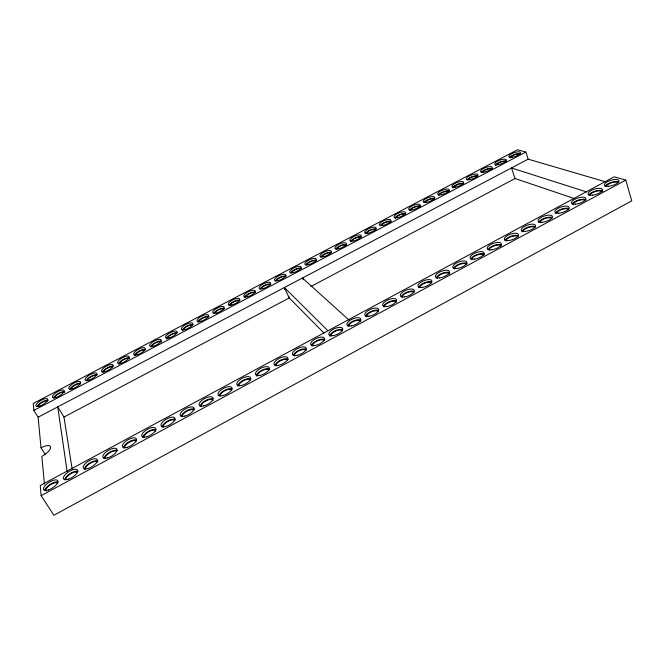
<?xml version="1.0" encoding="UTF-8"?>
<svg xmlns="http://www.w3.org/2000/svg" width="665" height="665" viewBox="0 0 665 665"><rect width="100%" height="100%" fill="white"/><g stroke="black" fill="none" stroke-linecap="round" stroke-linejoin="round"><path stroke-width="1" d="M41.122 495.649L625.79 180.099L631.75 200.863L53.898 515.259L41.122 495.649L40.257 485.541L614.119 176.823L625.79 180.099M72.128 468.966L63.973 417.055L289.258 297.937L323.971 333.074M310.871 286.507L515.059 178.536L574.651 198.66M45.203 454.394L41.006 447.794L38.121 417.204L528.168 159.176L605.599 181.836M38.121 417.204L33.84 410.38L525.824 152.061L528.168 159.176M525.824 152.061L517.553 149.741L33.25 403.447L33.84 410.38M586.497 191.911L511.485 167.962L515.059 178.536M349.349 320.355L302.45 278.028L303.24 279.766M327.837 330.671L284.396 287.538L289.258 297.937M63.973 417.055L57.73 406.88L67.14 471.568M44.43 484.087L41.82 456.389A10.623 3.924 -31.9 0 0 50.64 447.179A10.623 3.924 -31.9 0 0 41.006 447.794M509.681 157.43A6.218 1.987 -19.7 0 1 514.66 154.455A6.218 1.987 -19.7 0 1 520.313 153.673M510.246 157.979A5.27 1.687 -19.7 0 1 514.926 154.679A5.27 1.687 -19.7 0 1 520.205 154.588M495.334 165.336A6.209 2.003 -20 0 1 500.23 161.952A6.209 2.003 -20 0 1 506.447 161.13M496.181 165.228A5.262 1.696 -20 0 1 500.903 162.027A5.262 1.696 -20 0 1 506.065 161.878M481.269 172.576A6.201 2.02 -20.3 0 1 486.356 169.259A6.201 2.02 -20.3 0 1 492.308 168.544M482.075 172.509A5.262 1.712 -20.3 0 1 486.63 169.484A5.262 1.712 -20.3 0 1 491.751 169.109M467.179 179.841A6.201 2.037 -20.5 0 1 472 176.757A6.201 2.037 -20.5 0 1 477.703 175.868M467.936 179.816A5.254 1.729 -20.5 0 1 472.64 176.848A5.254 1.729 -20.5 0 1 477.528 176.574M452.657 187.863A6.193 2.053 -20.8 0 1 457.57 184.296A6.193 2.053 -20.8 0 1 463.813 183.498M453.513 187.871A5.254 1.737 -20.8 0 1 457.528 184.646A5.254 1.737 -20.8 0 1 463.123 183.981M438.36 195.219A6.193 2.07 -21.1 0 1 443.281 191.786A6.193 2.07 -21.1 0 1 449.291 190.955M439.174 195.136A5.254 1.754 -21.1 0 1 444.104 191.819A5.254 1.754 -21.1 0 1 448.991 191.836M424.162 202.401A6.193 2.086 -21.4 0 1 429.324 199.168A6.193 2.086 -21.4 0 1 434.868 198.519M424.802 202.551A5.254 1.771 -21.4 0 1 429.548 199.425A5.254 1.771 -21.4 0 1 434.428 199.192M409.441 210.389A6.193 2.103 -21.8 0 1 414.885 206.74A6.193 2.103 -21.8 0 1 420.671 206.325M410.197 210.464A5.254 1.779 -21.8 0 1 414.918 207.064A5.254 1.779 -21.8 0 1 419.972 206.923M394.977 217.837A6.201 2.12 -22.1 0 1 400.164 214.429A6.201 2.12 -22.1 0 1 405.8 213.773M395.6 218.394A5.254 1.796 -22.1 0 1 399.865 214.886A5.254 1.796 -22.1 0 1 405.318 214.471M380.222 225.709A6.201 2.128 -22.4 0 1 385.575 222.077A6.201 2.128 -22.4 0 1 391.311 221.553M380.954 225.809A5.262 1.804 -22.4 0 1 385.791 222.343A5.262 1.804 -22.4 0 1 390.712 222.285M365.351 233.814A6.209 2.145 -22.8 0 1 370.097 230.098A6.209 2.145 -22.8 0 1 376.265 229.101M366.191 233.689A5.262 1.82 -22.8 0 1 370.596 230.24A5.262 1.82 -22.8 0 1 375.841 229.791M350.505 241.761A6.218 2.161 -23.1 0 1 355.152 237.912A6.218 2.161 -23.1 0 1 361.477 236.856M351.386 241.736A5.27 1.829 -23.1 0 1 355.152 238.269A5.27 1.829 -23.1 0 1 360.829 237.38M335.833 249.001A6.226 2.17 -23.5 0 1 341.162 245.343A6.226 2.17 -23.5 0 1 346.773 244.753M336.523 249.117A5.278 1.845 -23.5 0 1 341.187 245.684A5.278 1.845 -23.5 0 1 346.149 245.385M320.779 257.039A6.243 2.186 -23.9 0 1 325.659 253.398A6.243 2.186 -23.9 0 1 331.486 252.417M321.561 256.964A5.287 1.854 -23.9 0 1 325.941 253.639A5.287 1.854 -23.9 0 1 330.995 253.032M305.742 264.928A6.251 2.195 -24.2 0 1 310.896 261.162A6.251 2.195 -24.2 0 1 316.648 260.381M306.474 265.019A5.303 1.862 -24.2 0 1 310.962 261.495A5.303 1.862 -24.2 0 1 316.066 261.021M290.538 273.057A6.268 2.211 -24.6 0 1 295.642 269.142A6.268 2.211 -24.6 0 1 301.553 268.311M291.345 272.958A5.312 1.87 -24.6 0 1 295.9 269.392A5.312 1.87 -24.6 0 1 300.954 268.951M285.534 289.134A5.312 1.92 -25 0 1 284.836 289.433M275.343 281.029A6.284 2.219 -25 0 1 280.314 277.155A6.284 2.219 -25 0 1 286.208 276.183M288.951 296.432A4.746 1.754 -25 0 1 288.327 296.698M276.141 280.929A5.328 1.879 -25 0 1 280.597 277.405A5.328 1.879 -25 0 1 285.667 276.823M285.46 288.951A4.763 1.721 -25 0 1 284.828 289.217M260.073 289.042A6.309 2.228 -25.4 0 1 265.119 285.127A6.309 2.228 -25.4 0 1 270.954 284.179M260.863 288.951A5.345 1.887 -25.4 0 1 265.202 285.46A5.345 1.887 -25.4 0 1 270.289 284.736M244.57 297.504A6.326 2.236 -25.8 0 1 249.425 293.332A6.326 2.236 -25.8 0 1 255.626 292.226M245.46 297.621A5.37 1.895 -25.8 0 1 249.392 293.722A5.37 1.895 -25.8 0 1 255.052 292.891M229.126 305.609A6.351 2.253 -26.2 0 1 233.864 301.486A6.351 2.253 -26.2 0 1 240.04 300.231M229.965 305.592A5.387 1.904 -26.2 0 1 234.013 301.785A5.387 1.904 -26.2 0 1 239.525 300.888M213.665 313.556A6.384 2.261 -26.5 0 1 218.419 309.582A6.384 2.261 -26.5 0 1 224.363 308.277M214.438 313.597A5.411 1.912 -26.5 0 1 218.561 309.898A5.411 1.912 -26.5 0 1 223.906 308.926M197.937 322.143A6.409 2.269 -26.9 0 1 202.892 317.729A6.409 2.269 -26.9 0 1 209.151 316.615M198.843 322.234A5.436 1.92 -26.9 0 1 202.675 318.219A5.436 1.92 -26.9 0 1 208.436 317.197M182.285 330.181A6.442 2.269 -27.3 0 1 187.081 326.016A6.442 2.269 -27.3 0 1 193.158 324.653M183.091 330.197A5.461 1.928 -27.3 0 1 187.048 326.415A5.461 1.928 -27.3 0 1 192.526 325.243M166.416 338.859A6.475 2.278 -27.7 0 1 170.78 334.562A6.475 2.278 -27.7 0 1 177.222 332.841M167.322 338.776A5.486 1.928 -27.7 0 1 171.005 334.836A5.486 1.928 -27.7 0 1 176.79 333.498M150.639 346.789A6.509 2.286 -28.1 0 1 155.211 342.724A6.509 2.286 -28.1 0 1 161.196 341.079M151.421 346.814A5.519 1.937 -28.1 0 1 156.084 342.666A5.519 1.937 -28.1 0 1 161.254 342.118M134.621 355.368A6.55 2.286 -28.5 0 1 139.143 351.153A6.55 2.286 -28.5 0 1 145.311 349.416M135.461 355.492A5.553 1.937 -28.5 0 1 139.334 351.444A5.553 1.937 -28.5 0 1 145.053 350.156M118.503 364.187A6.592 2.294 -28.9 0 1 122.792 359.748A6.592 2.294 -28.9 0 1 129.343 357.795M119.434 364.063A5.586 1.945 -28.9 0 1 123.549 359.715A5.586 1.945 -28.9 0 1 129.251 358.759M102.543 372.026A6.633 2.294 -29.2 0 1 107.373 367.812A6.633 2.294 -29.2 0 1 113.283 366.216M103.283 372.076A5.619 1.945 -29.2 0 1 107.331 368.227A5.619 1.945 -29.2 0 1 112.693 366.831M86.234 380.754A6.675 2.303 -29.6 0 1 91.263 376.257A6.675 2.303 -29.6 0 1 97.339 374.752M87.032 380.754A5.661 1.953 -29.6 0 1 91.379 376.59A5.661 1.953 -29.6 0 1 96.807 375.467M69.933 389.308A6.725 2.303 -30 0 1 74.638 384.985A6.725 2.303 -30 0 1 80.689 383.148M70.714 389.316A5.702 1.953 -30 0 1 75.162 385.093A5.702 1.953 -30 0 1 80.556 383.996M53.541 397.903A6.775 2.303 -30.3 0 1 58.769 393.298A6.775 2.303 -30.3 0 1 64.788 391.835M54.314 397.928A5.744 1.953 -30.3 0 1 58.861 393.647A5.744 1.953 -30.3 0 1 64.214 392.574M37.065 406.556A6.825 2.303 -30.7 0 1 42.178 402.001A6.825 2.303 -30.7 0 1 48.188 400.363M37.822 406.581A5.785 1.953 -30.7 0 1 42.103 402.441A5.785 1.953 -30.7 0 1 47.539 401.02M605.108 186.549A7.556 2.743 -17.1 0 1 610.994 182.501A7.556 2.743 -17.1 0 1 618.783 181.944M606.172 186.483A6.401 2.328 -17.1 0 1 611.409 182.8A6.401 2.328 -17.1 0 1 618.151 182.626M588.774 195.169A7.531 2.776 -17.4 0 1 595.674 190.988A7.531 2.776 -17.4 0 1 602.889 191.237M589.78 195.153A6.384 2.352 -17.4 0 1 595.699 191.42A6.384 2.352 -17.4 0 1 601.908 191.778M572.266 204.064A7.514 2.801 -17.7 0 1 578.708 200.007A7.514 2.801 -17.7 0 1 586.023 199.857M573.205 204.421A6.376 2.377 -17.7 0 1 578.583 200.489A6.376 2.377 -17.7 0 1 585.267 200.564M555.566 213.249A7.498 2.835 -18.1 0 1 561.401 209.167A7.498 2.835 -18.1 0 1 568.957 208.569M556.588 213.207A6.359 2.402 -18.1 0 1 562.673 209.217A6.359 2.402 -18.1 0 1 568.733 209.866M538.783 222.484A7.49 2.868 -18.4 0 1 544.751 218.137A7.49 2.868 -18.4 0 1 552.449 217.721M539.839 222.409A6.351 2.427 -18.4 0 1 545.142 218.461A6.351 2.427 -18.4 0 1 551.75 218.436M521.925 231.777A7.473 2.901 -18.8 0 1 527.761 227.247A7.473 2.901 -18.8 0 1 535.616 226.798M523.031 231.836A6.334 2.452 -18.8 0 1 528.168 227.563A6.334 2.452 -18.8 0 1 534.993 227.679M505.034 240.672A7.465 2.926 -19.2 0 1 510.911 236.316A7.465 2.926 -19.2 0 1 518.476 235.792M506.14 241.146A6.334 2.485 -19.2 0 1 511.302 236.649A6.334 2.485 -19.2 0 1 518.093 236.998M488.093 249.599A7.456 2.959 -19.7 0 1 494.469 245.277A7.456 2.959 -19.7 0 1 501.643 245.119M489.074 250.339A6.326 2.51 -19.7 0 1 494.552 245.718A6.326 2.51 -19.7 0 1 501.044 246.391M470.878 259.076A7.456 2.984 -20.1 0 1 477.162 254.545A7.456 2.984 -20.1 0 1 484.494 254.371M471.984 259.757A6.317 2.527 -20.1 0 1 476.847 255.136A6.317 2.527 -20.1 0 1 483.804 255.294M453.646 268.361A7.456 3.017 -20.6 0 1 460.005 263.789A7.456 3.017 -20.6 0 1 467.246 263.673M454.71 269.076A6.317 2.552 -20.6 0 1 459.673 264.387A6.317 2.552 -20.6 0 1 466.531 264.612M436.182 278.203A7.456 3.042 -21.1 0 1 442.25 273.265A7.456 3.042 -21.1 0 1 449.897 273.032M437.271 278.269A6.317 2.577 -21.1 0 1 443.031 273.473A6.317 2.577 -21.1 0 1 449.183 274.371M418.717 287.613A7.456 3.067 -21.6 0 1 424.145 282.916A7.456 3.067 -21.6 0 1 431.834 282.01M419.79 287.687A6.326 2.602 -21.6 0 1 424.594 283.224A6.326 2.602 -21.6 0 1 431.41 282.924M401.211 296.831A7.465 3.092 -22.1 0 1 407.412 292.026A7.465 3.092 -22.1 0 1 414.702 291.76M402.317 297.529A6.326 2.618 -22.1 0 1 406.897 292.733A6.326 2.618 -22.1 0 1 413.946 292.558M383.439 306.856A7.473 3.117 -22.6 0 1 388.85 301.902A7.473 3.117 -22.6 0 1 396.631 300.987M384.536 306.906A6.342 2.643 -22.6 0 1 389.715 302.043A6.342 2.643 -22.6 0 1 396.323 302.276M365.684 316.199A7.49 3.142 -23.2 0 1 371.161 311.428A7.49 3.142 -23.2 0 1 378.626 310.439M366.864 316.856A6.351 2.66 -23.2 0 1 371.178 311.943A6.351 2.66 -23.2 0 1 378.368 311.536M347.728 326.108A7.506 3.167 -23.8 0 1 353.364 321.012A7.506 3.167 -23.8 0 1 360.995 320.206M348.793 326.174A6.367 2.685 -23.8 0 1 354.196 321.187A6.367 2.685 -23.8 0 1 360.605 321.544M329.682 336.074A7.531 3.184 -24.3 0 1 334.969 330.887A7.531 3.184 -24.3 0 1 342.791 329.765M330.796 336.091A6.384 2.702 -24.3 0 1 335.634 331.103A6.384 2.702 -24.3 0 1 342.45 330.904M311.544 345.85A7.556 3.2 -24.9 0 1 317.188 340.48A7.556 3.2 -24.9 0 1 324.911 339.657M312.7 346.066A6.401 2.718 -24.9 0 1 317.18 341.012A6.401 2.718 -24.9 0 1 324.221 340.513M293.323 355.426A7.581 3.225 -25.5 0 1 298.809 350.364A7.581 3.225 -25.5 0 1 306.257 349.2M294.504 356.099A6.426 2.735 -25.5 0 1 299.233 350.696A6.426 2.735 -25.5 0 1 306.141 350.704M274.961 365.326A7.614 3.242 -26.1 0 1 281.054 359.965A7.614 3.242 -26.1 0 1 288.377 359.358M276.1 366.024A6.45 2.743 -26.1 0 1 280.555 360.738A6.45 2.743 -26.1 0 1 287.637 360.247M256.407 376.074A7.647 3.259 -26.7 0 1 261.711 370.33A7.647 3.259 -26.7 0 1 269.741 369.142M257.579 376.008A6.484 2.76 -26.7 0 1 261.968 370.746A6.484 2.76 -26.7 0 1 269.067 370.031M237.787 386.116A7.689 3.267 -27.3 0 1 242.991 380.413A7.689 3.267 -27.3 0 1 250.979 379M238.935 386.057A6.517 2.768 -27.3 0 1 243.465 380.713A6.517 2.768 -27.3 0 1 250.497 380.048M219.051 395.958A7.731 3.283 -27.9 0 1 224.637 390.297A7.731 3.283 -27.9 0 1 232.318 389.067M220.123 395.983A6.559 2.785 -27.9 0 1 225.053 390.638A6.559 2.785 -27.9 0 1 231.802 390.131M200.19 406.648A7.78 3.292 -28.5 0 1 204.953 400.92A7.78 3.292 -28.5 0 1 213.049 398.942M201.478 406.714A6.6 2.793 -28.5 0 1 206.108 400.837A6.6 2.793 -28.5 0 1 213.116 400.654M181.188 416.631A7.839 3.3 -29.1 0 1 186.591 410.795A7.839 3.3 -29.1 0 1 194.421 409.233M182.301 416.598A6.642 2.801 -29.1 0 1 186.832 411.219A6.642 2.801 -29.1 0 1 193.823 410.164M162.077 427.196A7.897 3.308 -29.7 0 1 167.139 421.286A7.897 3.308 -29.7 0 1 175.169 419.366M163.324 427.287A6.692 2.801 -29.7 0 1 167.647 421.568A6.692 2.801 -29.7 0 1 174.912 420.588M142.85 437.296A7.955 3.317 -30.3 0 1 148.303 431.419A7.955 3.317 -30.3 0 1 156.042 429.673M143.931 437.287A6.741 2.81 -30.3 0 1 149.392 431.402A6.741 2.81 -30.3 0 1 155.876 431.302M123.474 448.011A8.022 3.317 -30.8 0 1 128.611 442.059A8.022 3.317 -30.8 0 1 136.533 439.939M124.604 447.944A6.8 2.818 -30.8 0 1 129.318 442.217A6.8 2.818 -30.8 0 1 136.333 441.153M103.981 458.518A8.088 3.325 -31.4 0 1 109.517 452.325A8.088 3.325 -31.4 0 1 117.414 450.496M105.095 458.459A6.858 2.818 -31.4 0 1 109.55 452.89A6.858 2.818 -31.4 0 1 116.641 451.327M84.364 469.099A8.171 3.325 -31.9 0 1 90.315 462.657A8.171 3.325 -31.9 0 1 98.121 461.153M85.519 469.249A6.924 2.818 -31.9 0 1 90.282 463.256A6.924 2.818 -31.9 0 1 97.389 462.158M64.613 479.748A8.246 3.325 -32.4 0 1 70.232 473.505A8.246 3.325 -32.4 0 1 78.054 471.46M65.702 479.706A6.991 2.818 -32.4 0 1 70.465 473.945A6.991 2.818 -32.4 0 1 77.473 472.449M44.738 490.462A8.329 3.325 -32.9 0 1 50.515 484.12A8.329 3.325 -32.9 0 1 58.304 482.108M46.143 491.169A7.066 2.818 -32.9 0 1 49.883 485.134A7.066 2.818 -32.9 0 1 57.697 483.106M512.241 157.256A6.218 1.978 -19.8 0 0 520.504 152.501A6.218 1.978 -19.8 0 0 511.194 153.989A6.218 1.978 -19.8 0 0 512.241 157.256M498.077 164.687A6.209 1.995 -20 0 0 506.398 159.899A6.209 1.995 -20 0 0 497.162 161.346A6.209 1.995 -20 0 0 498.077 164.687M483.846 172.16A6.209 2.012 -20.3 0 0 492.216 167.339A6.209 2.012 -20.3 0 0 483.056 168.735A6.209 2.012 -20.3 0 0 483.846 172.16M469.532 179.666A6.201 2.028 -20.6 0 0 477.969 174.812A6.201 2.028 -20.6 0 0 468.892 176.159A6.201 2.028 -20.6 0 0 469.532 179.666M455.533 187.148A6.201 2.045 -20.9 0 0 463.613 182.185A6.201 2.045 -20.9 0 0 454.303 183.831A6.201 2.045 -20.9 0 0 455.533 187.148M441.07 194.737A6.201 2.062 -21.2 0 0 449.216 189.741A6.201 2.062 -21.2 0 0 439.989 191.329A6.201 2.062 -21.2 0 0 441.07 194.737M426.539 202.359A6.201 2.078 -21.5 0 0 434.752 197.322A6.201 2.078 -21.5 0 0 425.592 198.868A6.201 2.078 -21.5 0 0 426.539 202.359M411.934 210.024A6.201 2.095 -21.8 0 0 420.222 204.953A6.201 2.095 -21.8 0 0 411.128 206.449A6.201 2.095 -21.8 0 0 411.934 210.024M397.628 217.663A6.201 2.103 -22.1 0 0 405.567 212.476A6.201 2.103 -22.1 0 0 396.257 214.28A6.201 2.103 -22.1 0 0 397.628 217.663M382.865 225.41A6.209 2.12 -22.4 0 0 390.879 220.173A6.209 2.12 -22.4 0 0 381.644 221.944A6.209 2.12 -22.4 0 0 382.865 225.41M368.028 233.199A6.218 2.136 -22.8 0 0 376.124 227.912A6.218 2.136 -22.8 0 0 366.955 229.641A6.218 2.136 -22.8 0 0 368.028 233.199M353.115 241.021A6.226 2.153 -23.1 0 0 361.295 235.693A6.226 2.153 -23.1 0 0 352.192 237.372A6.226 2.153 -23.1 0 0 353.115 241.021M338.502 248.818A6.234 2.161 -23.5 0 0 346.332 243.373A6.234 2.161 -23.5 0 0 337.014 245.377A6.234 2.161 -23.5 0 0 338.502 248.818M323.431 256.723A6.243 2.178 -23.9 0 0 331.353 251.229A6.243 2.178 -23.9 0 0 322.093 253.19A6.243 2.178 -23.9 0 0 323.431 256.723M308.277 264.678A6.259 2.186 -24.2 0 0 316.291 259.126A6.259 2.186 -24.2 0 0 307.097 261.054A6.259 2.186 -24.2 0 0 308.277 264.678M293.049 272.667A6.276 2.203 -24.6 0 0 301.154 267.064A6.276 2.203 -24.6 0 0 292.018 268.951A6.276 2.203 -24.6 0 0 293.049 272.667M278.111 280.622A6.293 2.211 -25 0 0 285.884 274.903A6.293 2.211 -25 0 0 276.54 277.13A6.293 2.211 -25 0 0 278.111 280.622M262.725 288.701A6.309 2.219 -25.4 0 0 270.597 282.916A6.309 2.219 -25.4 0 0 261.303 285.119A6.309 2.219 -25.4 0 0 262.725 288.701M247.247 296.823A6.334 2.228 -25.8 0 0 255.227 290.979A6.334 2.228 -25.8 0 0 245.984 293.14A6.334 2.228 -25.8 0 0 247.247 296.823M231.686 304.986A6.359 2.236 -26.1 0 0 239.774 299.084A6.359 2.236 -26.1 0 0 230.589 301.212A6.359 2.236 -26.1 0 0 231.686 304.986M216.433 313.099A6.384 2.244 -26.5 0 0 224.188 307.08A6.384 2.244 -26.5 0 0 214.778 309.574A6.384 2.244 -26.5 0 0 216.433 313.099M200.705 321.353A6.417 2.253 -26.9 0 0 208.577 315.268A6.417 2.253 -26.9 0 0 199.217 317.729A6.417 2.253 -26.9 0 0 200.705 321.353M184.895 329.649A6.442 2.261 -27.3 0 0 192.883 323.498A6.442 2.261 -27.3 0 0 183.565 325.925A6.442 2.261 -27.3 0 0 184.895 329.649M169.001 337.986A6.475 2.269 -27.7 0 0 177.106 331.769A6.475 2.269 -27.7 0 0 167.838 334.171A6.475 2.269 -27.7 0 0 169.001 337.986M153.407 346.266A6.517 2.278 -28.1 0 0 161.196 339.94A6.517 2.278 -28.1 0 0 151.695 342.716A6.517 2.278 -28.1 0 0 153.407 346.266M137.339 354.703A6.55 2.278 -28.5 0 0 145.253 348.294A6.55 2.278 -28.5 0 0 135.793 351.053A6.55 2.278 -28.5 0 0 137.339 354.703M121.188 363.181A6.592 2.286 -28.8 0 0 129.234 356.698A6.592 2.286 -28.8 0 0 119.8 359.433A6.592 2.286 -28.8 0 0 121.188 363.181M104.945 371.702A6.633 2.286 -29.2 0 0 113.125 365.151A6.633 2.286 -29.2 0 0 103.732 367.853A6.633 2.286 -29.2 0 0 104.945 371.702M89.002 380.156A6.683 2.286 -29.6 0 0 96.866 373.489A6.683 2.286 -29.6 0 0 87.231 376.598A6.683 2.286 -29.6 0 0 89.002 380.156M72.585 388.776A6.733 2.294 -29.9 0 0 80.59 382.026A6.733 2.294 -29.9 0 0 70.98 385.118A6.733 2.294 -29.9 0 0 72.585 388.776M56.076 397.437A6.783 2.294 -30.3 0 0 64.222 390.604A6.783 2.294 -30.3 0 0 54.638 393.68A6.783 2.294 -30.3 0 0 56.076 397.437M39.875 406.016A6.833 2.294 -30.6 0 0 47.705 399.083A6.833 2.294 -30.6 0 0 37.88 402.574A6.833 2.294 -30.6 0 0 39.875 406.016M608.392 186.275A7.556 2.727 -17.1 0 0 618.982 180.814A7.556 2.727 -17.1 0 0 607.793 181.52A7.556 2.727 -17.1 0 0 608.392 186.275M592.307 195.169A7.539 2.76 -17.4 0 0 602.448 189.517A7.539 2.76 -17.4 0 0 590.994 190.564A7.539 2.76 -17.4 0 0 592.307 195.169M575.649 204.147A7.523 2.793 -17.8 0 0 585.865 198.461A7.523 2.793 -17.8 0 0 574.518 199.434A7.523 2.793 -17.8 0 0 575.649 204.147M558.891 213.182A7.506 2.826 -18.1 0 0 569.174 207.455A7.506 2.826 -18.1 0 0 557.943 208.353A7.506 2.826 -18.1 0 0 558.891 213.182M542.033 222.276A7.498 2.851 -18.5 0 0 552.382 216.507A7.498 2.851 -18.5 0 0 541.277 217.322A7.498 2.851 -18.5 0 0 542.033 222.276M525.533 231.378A7.481 2.884 -18.9 0 0 535.45 225.41A7.481 2.884 -18.9 0 0 524.087 226.59A7.481 2.884 -18.9 0 0 525.533 231.378M508.459 240.58A7.473 2.918 -19.3 0 0 518.459 234.57A7.473 2.918 -19.3 0 0 507.212 235.676A7.473 2.918 -19.3 0 0 508.459 240.58M491.285 249.841A7.465 2.943 -19.7 0 0 501.368 243.789A7.465 2.943 -19.7 0 0 490.23 244.811A7.465 2.943 -19.7 0 0 491.285 249.841M474.469 259.109A7.465 2.976 -20.1 0 0 484.12 252.85A7.465 2.976 -20.1 0 0 472.74 254.263A7.465 2.976 -20.1 0 0 474.469 259.109M457.079 268.494A7.465 3.001 -20.6 0 0 466.83 262.168A7.465 3.001 -20.6 0 0 455.55 263.515A7.465 3.001 -20.6 0 0 457.079 268.494M439.573 277.928A7.465 3.026 -21.1 0 0 449.424 271.553A7.465 3.026 -21.1 0 0 438.26 272.816A7.465 3.026 -21.1 0 0 439.573 277.928M421.967 287.421A7.465 3.059 -21.6 0 0 431.918 280.987A7.465 3.059 -21.6 0 0 420.862 282.184A7.465 3.059 -21.6 0 0 421.967 287.421M404.711 296.923A7.473 3.084 -22.1 0 0 414.253 290.264A7.473 3.084 -22.1 0 0 402.948 291.877A7.473 3.084 -22.1 0 0 404.711 296.923M386.88 306.532A7.481 3.109 -22.6 0 0 396.531 299.815A7.481 3.109 -22.6 0 0 385.334 301.361A7.481 3.109 -22.6 0 0 386.88 306.532M368.934 316.216A7.498 3.126 -23.2 0 0 378.709 309.425A7.498 3.126 -23.2 0 0 367.604 310.904A7.498 3.126 -23.2 0 0 368.934 316.216M351.344 325.883A7.514 3.15 -23.8 0 0 360.704 318.876A7.514 3.15 -23.8 0 0 349.374 320.788A7.514 3.15 -23.8 0 0 351.344 325.883M333.165 335.684A7.539 3.175 -24.3 0 0 342.666 328.601A7.539 3.175 -24.3 0 0 331.419 330.447A7.539 3.175 -24.3 0 0 333.165 335.684M314.878 345.542A7.556 3.192 -24.9 0 0 324.512 338.385A7.556 3.192 -24.9 0 0 313.348 340.172A7.556 3.192 -24.9 0 0 314.878 345.542M296.939 355.393A7.589 3.209 -25.5 0 0 306.174 348.011A7.589 3.209 -25.5 0 0 294.778 350.264A7.589 3.209 -25.5 0 0 296.939 355.393M278.411 365.376A7.623 3.225 -26.1 0 0 287.795 357.911A7.623 3.225 -26.1 0 0 276.482 360.114A7.623 3.225 -26.1 0 0 278.411 365.376M259.766 375.434A7.656 3.242 -26.7 0 0 269.3 367.878A7.656 3.242 -26.7 0 0 258.07 370.023A7.656 3.242 -26.7 0 0 259.766 375.434M241.47 385.459A7.697 3.259 -27.3 0 0 250.614 377.687A7.697 3.259 -27.3 0 0 239.151 380.314A7.697 3.259 -27.3 0 0 241.47 385.459M222.584 395.642A7.739 3.267 -27.9 0 0 231.894 387.778A7.739 3.267 -27.9 0 0 220.489 390.355A7.739 3.267 -27.9 0 0 222.584 395.642M203.581 405.899A7.789 3.275 -28.5 0 0 213.058 397.928A7.789 3.275 -28.5 0 0 201.719 400.463A7.789 3.275 -28.5 0 0 203.581 405.899M184.92 416.099A7.847 3.292 -29.1 0 0 194.014 407.919A7.847 3.292 -29.1 0 0 182.443 410.962A7.847 3.292 -29.1 0 0 184.92 416.099M165.66 426.489A7.897 3.292 -29.7 0 0 174.945 418.202A7.897 3.292 -29.7 0 0 163.415 421.203A7.897 3.292 -29.7 0 0 165.66 426.489M146.757 436.814A7.963 3.3 -30.2 0 0 155.652 428.327A7.963 3.3 -30.2 0 0 143.898 431.859A7.963 3.3 -30.2 0 0 146.757 436.814M127.248 447.337A8.03 3.308 -30.8 0 0 136.342 438.734A8.03 3.308 -30.8 0 0 124.621 442.233A8.03 3.308 -30.8 0 0 127.248 447.337M107.605 457.927A8.105 3.308 -31.3 0 0 116.907 449.199A8.105 3.308 -31.3 0 0 105.22 452.682A8.105 3.308 -31.3 0 0 107.605 457.927M88.32 468.434A8.18 3.308 -31.9 0 0 97.24 459.532A8.18 3.308 -31.9 0 0 85.311 463.555A8.18 3.308 -31.9 0 0 88.32 468.434M68.42 479.174A8.254 3.308 -32.4 0 0 77.556 470.13A8.254 3.308 -32.4 0 0 65.644 474.145A8.254 3.308 -32.4 0 0 68.42 479.174M48.387 489.98A8.337 3.308 -32.9 0 0 57.747 480.803A8.337 3.308 -32.9 0 0 45.86 484.793A8.337 3.308 -32.9 0 0 48.387 489.98"/></g></svg>
